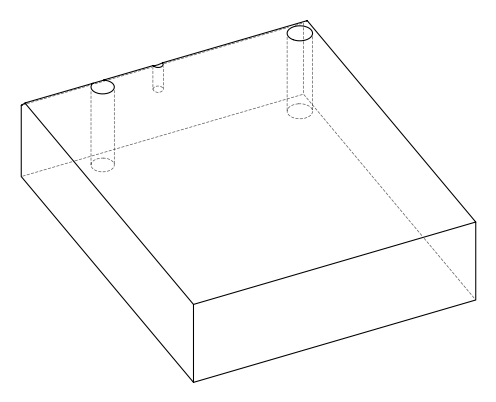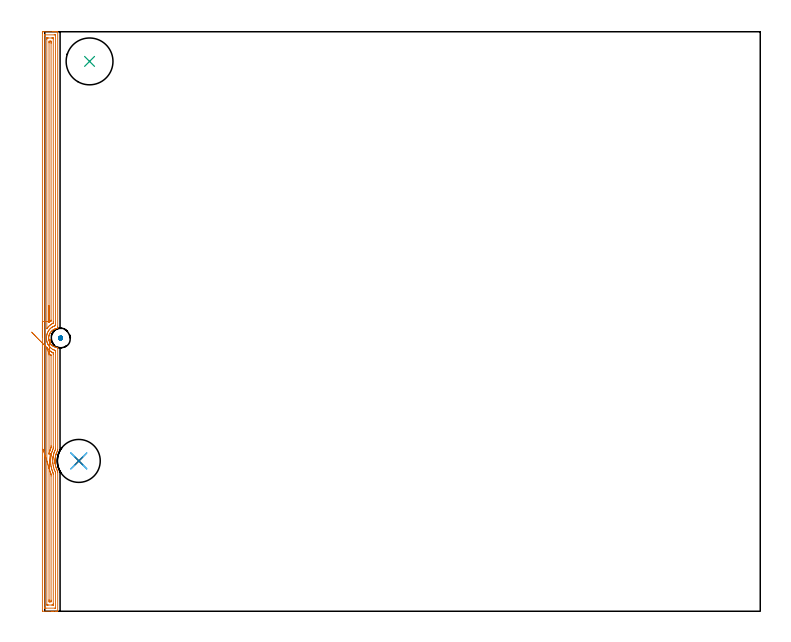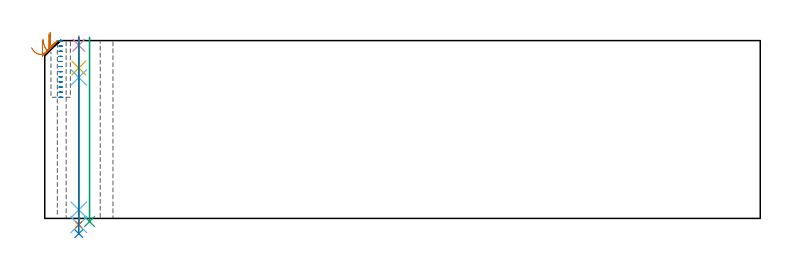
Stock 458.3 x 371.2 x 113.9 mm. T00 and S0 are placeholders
(PLAN: 8 operations, 7 tool changes, 14.9 min)
(1 AREA_MILL | FG_CHAMFER_SURFACE | UGT0205_001 | 12.17 min | 17835 mm3)
(2 MILL_BLIND_HOLE_FROM_SOLID_MATERIAL | STEP1POCKET | UGT0201_128 | Spiral | 0.55 min | 4261 mm3)
(3 INDEXABLE_INSERT_DRILL_THROUGH_HOLE_FROM_SOLID | STEP1HOLE | NXT0302_031 | 0.47 min | 80415 mm3)
(4 SPOT_DRILL | STEP1HOLE_1 | NXT0321_9005460120000 | 0.05 min | 177 mm3)
(5 DRILL_BLIND_HOLE_INTO_CENTER | STEP1HOLE_1 | NXT0301_088 | 0.08 min | 1555 mm3)
(6 GUN_DRILL_THROUGH_HOLE | STEP1HOLE_1 | UGT0307_008 | 0.57 min | 9242 mm3)
(7 DRILL_TO_ENLARGE_THROUGH_HOLE | STEP1HOLE_1 | NXT0301_104 | 0.48 min | 6504 mm3)
(8 DRILL_TO_ENLARGE_THROUGH_HOLE_1 | STEP1HOLE_1 | UGT0301_390 | 0.5 min | 50085 mm3)
(TOOL UGT0205_001 | Chamfer Mill 20 x 3 x 45 deg. | D20 FL50 Z2)
(TOOL UGT0201_128 | Carbide End Mill 10.0 | D10 FL15 Z4)
(TOOL NXT0302_031 | Index. Insert Drill 30mm [880-D3000L32-05] | D30 PA176 FL150 Z2)
(TOOL NXT0321_9005460120000 | NC Spot Drill, 142deg, 12mm, Carbide, Uncoated | D12 PA142 FL30 Z2)
(TOOL NXT0301_088 | Carbide Drill 11.7mm [860.1-1170-035A1-MM 2214] | D11.7 PA140 FL55 Z2)
(TOOL UGT0307_008 | Gun Drill 11 mm | D11 PA130 FL24 Z1)
(TOOL NXT0301_104 | Carbide Drill 14mm [860.1-1400-112A1-MM 2214] | D14 PA140 FL123 Z2)
(TOOL UGT0301_390 | Twist Drill 27.5 mm | D27.5 PA118 FL165 Z2)
(OP 1 AREA_MILL)
G17 G21 G94 G90
T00 M6
G54
G17 G0 G90 X-1.5 Y175.6 S1061 M3
G43 Z123.9 H0
Z114.1
G94 G1 Y175.638 Z113.228 F250.
Y175.752 Z112.364
Y175.941 Z111.512
Y176.203 Z110.68
Y176.537 Z109.874
Y176.94 Z109.1
Y177.408 Z108.364
Y177.94 Z107.672
Y178.529 Z107.029
Y179.172 Z106.44
Y179.864 Z105.908
Y180.6 Z105.44
Y181.374 Z105.037
Y182.18 Z104.703
Y183.012 Z104.441
Y183.863 Z104.252
Y184.728 Z104.138
Y185.6 Z104.1
Y370.172
X-1.499 Y370.578 Z104.101
X-1.495 Y371.061 Z104.103
X-1.492 Y371.191 Z104.106
X-1.018 Y371.2 Z104.579
X5.167 Z110.762
X5.705 Z111.302
X6.051 Z111.647
X6.589 Z112.185
X6.935 Z112.529
X7.626 Z113.226
X7.923 Z113.522
X8.285 Y371.193 Z113.876
X8.297 Y371.191 Z113.888
X8.3 Y371.025 Z113.9
Y182.026
X8.293 Y181.196 Z113.892
X8.263 Y181.191 Z113.862
X8.03 Y181.163 Z113.63
X7.816 Y181.134 Z113.416
X7.535 Y181.082 Z113.135
X7.095 Y180.978 Z112.693
X6.935 Y180.929 Z112.532
X6.657 Y180.844 Z112.256
X6.41 Y180.746 Z112.008
X6.215 Y180.668 Z111.813
X5.78 Y180.458 Z111.376
X5.388 Y180.238 Z110.988
X5.167 Y180.079 Z110.763
X4.901 Y179.888 Z110.499
X4.586 Y179.628 Z110.185
X4.285 Y179.348 Z109.885
X4.022 Y179.061 Z109.621
X3.773 Y178.749 Z109.371
X3.695 Y178.639 Z109.29
X3.559 Y178.455 Z109.158
X3.4 Y178.196 Z108.998
X3.344 Y178.104 Z108.941
X3.29 Y178.004 Z108.884
X3.144 Y177.744 Z108.742
X3.132 Y177.716 Z108.729
X3.061 Y177.562 Z108.658
X2.989 Y177.381 Z108.587
X2.887 Y177.118 Z108.481
X2.885 Y177.111 Z108.478
X2.811 Y176.892 Z108.41
X2.738 Y176.668 Z108.338
X2.632 Y176.217 Z108.23
X2.613 Y176.102 Z108.211
X2.559 Y175.775 Z108.156
X2.518 Y175.329 Z108.115
X2.516 Y175.1 Z108.107
X2.513 Y174.882 Z108.105
Y174.877 Z108.106
X2.533 Y174.519 Z108.127
X2.535 Y174.481 Z108.128
X2.537 Y174.435 Z108.133
X2.548 Y174.346 Z108.145
X2.595 Y173.989 Z108.188
X2.689 Y173.536 Z108.282
X2.711 Y173.451 Z108.308
X2.737 Y173.354 Z108.336
X2.809 Y173.096 Z108.409
X2.944 Y172.73 Z108.541
X2.965 Y172.671 Z108.563
X3.144 Y172.254 Z108.742
X3.172 Y172.203 Z108.769
X3.434 Y171.749 Z109.032
X3.724 Y171.309 Z109.323
X3.847 Y171.148 Z109.447
X3.869 Y171.12 Z109.468
X4.022 Y170.937 Z109.621
X4.271 Y170.671 Z109.87
X4.417 Y170.527 Z110.016
X4.529 Y170.416 Z110.128
X4.715 Y170.258 Z110.31
X4.725 Y170.25 Z110.32
X4.901 Y170.108 Z110.498
X5.111 Y169.962 Z110.711
X5.333 Y169.808 Z110.932
X5.441 Y169.742 Z111.04
X5.609 Y169.639 Z111.205
X5.78 Y169.534 Z111.377
X6.225 Y169.327 Z111.823
X6.657 Y169.156 Z112.256
X6.943 Y169.068 Z112.543
X7.094 Y169.022 Z112.693
X7.535 Y168.92 Z113.135
X7.947 Y168.852 Z113.547
X8.265 Y168.815 Z113.865
X8.296 Y168.804 Z113.889
X8.3 Y168.621 Z113.9
Y103.387
X8.297 Y103. Z113.887
X8.26 Y102.939 Z113.86
X8.213 Y102.851 Z113.812
X8.054 Y102.536 Z113.651
X7.802 Y101.998 Z113.401
X7.637 Y101.643 Z113.235
X7.619 Y101.6 Z113.216
X7.535 Y101.407 Z113.135
X7.525 Y101.379 Z113.125
X7.446 Y101.153 Z113.04
X7.35 Y100.89 Z112.945
X7.3 Y100.75 Z112.893
X7.152 Y100.304 Z112.751
X7.117 Y100.181 Z112.715
X7.024 Y99.856 Z112.621
X6.913 Y99.411 Z112.509
X6.904 Y99.366 Z112.5
X6.82 Y98.963 Z112.417
X6.668 Y98.07 Z112.267
X6.662 Y98.026 Z112.261
X6.657 Y97.994 Z112.256
X6.59 Y97.177 Z112.181
X6.588 Y97.132 Z112.178
X6.563 Y96.73 Z112.159
X6.559 Y96.609 Z112.156
X6.557 Y96.475 Z112.15
X6.556 Y96.437 Z112.149
X6.551 Y96.284 Z112.15
X6.565 Y95.837 Z112.155
X6.578 Y95.56 Z112.174
X6.587 Y95.391 Z112.182
X6.591 Y95.345 Z112.185
X6.618 Y94.998 Z112.215
X6.634 Y94.838 Z112.231
X6.658 Y94.606 Z112.255
X6.674 Y94.497 Z112.269
X6.681 Y94.451 Z112.276
X6.742 Y94.05 Z112.34
X6.823 Y93.604 Z112.421
X6.919 Y93.157 Z112.519
X7.031 Y92.711 Z112.631
X7.162 Y92.263 Z112.76
X7.307 Y91.818 Z112.903
X7.437 Y91.455 Z113.035
X7.487 Y91.324 Z113.084
X7.536 Y91.192 Z113.134
X7.65 Y90.925 Z113.25
X7.884 Y90.43 Z113.479
X8.035 Y90.101 Z113.635
X8.067 Y90.032 Z113.667
X8.151 Y89.866 Z113.751
X8.174 Y89.822 Z113.773
X8.26 Y89.663 Z113.858
X8.266 Y89.65 Z113.864
X8.298 Y89.584 Z113.883
X8.3 Y89.089 Z113.9
Y0.175
X8.297 Y0.009 Z113.888
X8.285 Y0.007 Z113.876
X7.923 Y0. Z113.522
X7.626 Z113.226
X6.935 Z112.529
X5.705 Z111.302
X5.167 Z110.762
X4.553 Z110.148
X-1.288 Y0.001 Z104.31
X-1.492 Y0.01 Z104.106
X-1.499 Y0.215 Z104.099
Y0.239
X-1.5 Y185.6 Z104.1
X-0.086 Z105.514
X-0.085 Y369.108 Z105.515
X-0.084 Y369.16 Z105.516
X-0.082 Y369.185 Z105.518
X-0.08 Y369.19 Z105.52
X-0.059 Y369.192 Z105.541
X0.346 Y369.199 Z105.946
X6.051 Z111.651
X6.533 Y369.197 Z112.133
X6.769 Y369.19 Z112.369
X6.879 Y369.182 Z112.479
X6.885 Y368.841 Z112.485
Y368.791
Y183.813
X6.879 Y182.976 Z112.479
X6.746 Y182.919 Z112.346
X6.228 Y182.74 Z111.828
X6.051 Y182.67 Z111.651
X5.604 Y182.477 Z111.204
X5.167 Y182.256 Z110.767
X5.019 Y182.176 Z110.619
X4.764 Y182.026 Z110.364
X4.482 Y181.825 Z110.082
X4.284 Y181.678 Z109.884
X3.983 Y181.436 Z109.583
X3.634 Y181.132 Z109.234
X3.515 Y181.016 Z109.115
X3.4 Y180.897 Z109.
X3.09 Y180.552 Z108.69
X2.837 Y180.238 Z108.437
X2.7 Y180.053 Z108.3
X2.516 Y179.792 Z108.116
X2.345 Y179.518 Z107.945
X2.242 Y179.345 Z107.842
X2.024 Y178.949 Z107.624
X1.795 Y178.451 Z107.395
X1.766 Y178.384 Z107.366
X1.746 Y178.336 Z107.346
X1.633 Y178.038 Z107.233
X1.515 Y177.677 Z107.115
X1.478 Y177.557 Z107.078
X1.326 Y176.974 Z106.926
X1.26 Y176.664 Z106.86
X1.186 Y176.222 Z106.786
X1.138 Y175.77 Z106.738
X1.11 Y175.405 Z106.71
X1.102 Y174.877 Z106.702
X1.119 Y174.503 Z106.719
X1.163 Y173.983 Z106.763
X1.227 Y173.5 Z106.827
X1.311 Y173.089 Z106.911
X1.385 Y172.774 Z106.985
X1.509 Y172.321 Z107.109
X1.551 Y172.196 Z107.151
X1.633 Y171.969 Z107.233
X1.906 Y171.302 Z107.506
X1.979 Y171.135 Z107.579
X2.195 Y170.734 Z107.795
X2.393 Y170.409 Z107.993
X2.516 Y170.217 Z108.116
X2.801 Y169.805 Z108.401
X3.031 Y169.515 Z108.631
X3.4 Y169.106 Z109.
X3.906 Y168.621 Z109.506
X4.284 Y168.319 Z109.884
X5.164 Y167.731 Z110.764
X5.17 Y167.728 Z110.77
X5.765 Y167.446 Z111.365
X6.051 Y167.329 Z111.651
X6.274 Y167.241 Z111.874
X6.663 Y167.108 Z112.263
X6.791 Y167.067 Z112.391
X6.812 Y167.059 Z112.412
X6.879 Y167.031 Z112.479
X6.884 Y166.885 Z112.484
X6.885 Y166.834 Z112.485
X6.886 Y165.99 Z112.486
X6.885 Y104.281 Z112.485
X6.879 Y103.859 Z112.479
X6.872 Y103.656 Z112.472
X6.81 Y103.513 Z112.41
X6.754 Y103.387 Z112.354
X6.534 Y102.899 Z112.134
X6.352 Y102.494 Z111.952
X6.299 Y102.368 Z111.899
X6.264 Y102.278 Z111.864
X6.051 Y101.697 Z111.651
X6.026 Y101.625 Z111.626
X6.018 Y101.6 Z111.618
X5.816 Y100.944 Z111.416
X5.748 Y100.707 Z111.348
X5.626 Y100.242 Z111.226
X5.528 Y99.813 Z111.128
X5.399 Y99.154 Z110.999
X5.376 Y99.025 Z110.976
X5.358 Y98.919 Z110.958
X5.332 Y98.753 Z110.932
X5.281 Y98.416 Z110.881
X5.237 Y98.026 Z110.837
X5.23 Y97.962 Z110.83
X5.167 Y97.188 Z110.767
X5.164 Y97.135 Z110.764
X5.138 Y96.268 Z110.738
X5.169 Y95.345 Z110.769
X5.247 Y94.451 Z110.847
X5.257 Y94.36 Z110.857
X5.378 Y93.558 Z110.978
X5.483 Y92.984 Z111.083
X5.512 Y92.839 Z111.112
X5.552 Y92.664 Z111.152
X5.678 Y92.148 Z111.278
X5.783 Y91.77 Z111.383
X6.051 Y90.895 Z111.651
X6.058 Y90.873 Z111.658
X6.344 Y90.132 Z111.944
X6.407 Y89.983 Z112.007
X6.704 Y89.323 Z112.304
X6.81 Y89.09 Z112.41
X6.856 Y88.984 Z112.456
X6.879 Y88.928 Z112.479
X6.88 Y88.878 Z112.48
X6.883 Y88.667 Z112.483
X6.886 Y88.245 Z112.486
Y88.196
X6.885 Y2.092 Z112.485
X6.884 Y2.04 Z112.484
X6.882 Y2.015 Z112.482
X6.88 Y2.01 Z112.48
X6.859 Y2.008 Z112.459
X6.454 Y2.001 Z112.054
X0.749 Z106.349
X0.267 Y2.003 Z105.867
X0.031 Y2.01 Z105.631
X-0.079 Y2.018 Z105.521
X-0.085 Y2.359 Z105.515
Y2.409
X-0.086 Y185.6 Z105.514
X1.328 Z106.928
X1.329 Y366.418 Z106.929
X1.331 Y367.004 Z106.931
X1.334 Y367.157 Z106.934
X1.335 Y367.187 Z106.935
X1.375 Y367.192 Z106.975
X1.441 Y367.198 Z107.041
X1.633 Y367.199 Z107.233
X2.322 Y367.2 Z107.922
X4.284 Z109.884
X4.974 Y367.199 Z110.574
X5.167 Y367.196 Z110.767
X5.361 Y367.19 Z110.961
X5.465 Y367.179 Z111.065
X5.468 Y367.106 Z111.068
X5.469 Y367.004 Z111.069
X5.471 Y366.697 Z111.071
Y185.293
X5.467 Y184.706 Z111.067
X5.464 Y184.554 Z111.064
X5.459 Y184.526 Z111.059
X5.432 Y184.51 Z111.032
X5.386 Y184.485 Z110.986
X5.167 Y184.379 Z110.767
X4.793 Y184.191 Z110.393
X4.284 Y183.912 Z109.884
X4.222 Y183.875 Z109.822
X4.123 Y183.813 Z109.723
X3.704 Y183.505 Z109.304
X3.4 Y183.268 Z109.
X3.21 Y183.111 Z108.81
X2.987 Y182.919 Z108.587
X2.743 Y182.69 Z108.343
X2.516 Y182.458 Z108.116
X2.312 Y182.232 Z107.912
X2.132 Y182.026 Z107.732
X1.909 Y181.746 Z107.509
X1.633 Y181.378 Z107.233
X1.531 Y181.235 Z107.131
X1.46 Y181.132 Z107.06
X1.367 Y180.994 Z106.967
X1.34 Y180.955 Z106.94
X1.335 Y180.991 Z106.935
X1.331 Y181.132 Z106.931
X1.329 Y181.221 Z106.929
X1.328 Y185.6 Z106.928
X2.744 Z108.344
X2.743 Y186.265 Z108.343
Y186.494
Y364.094
X2.744 Y364.323 Z108.344
X2.749 Y364.981 Z108.349
X2.756 Y365.19 Z108.356
X3.417 Y365.2 Z109.017
X3.837 Y365.194 Z109.437
X4.041 Y365.19 Z109.641
X4.05 Y365.075 Z109.65
X4.056 Y364.554 Z109.656
X4.057 Y364.323 Z109.657
Y363.658
Y186.494
X4.055 Y186.161 Z109.655
X4.052 Y185.996 Z109.652
X4.05 Y185.958 Z109.65
X4.033 Y185.938 Z109.633
X3.983 Y185.904 Z109.583
X3.487 Y185.6 Z109.087
X3.435 Y185.564 Z109.035
X3.4 Y185.539 Z109.
X2.923 Y185.189 Z108.523
X2.862 Y185.144 Z108.462
X2.8 Y185.101 Z108.4
X2.757 Y185.072 Z108.357
X2.75 Y185.119 Z108.35
X2.745 Y185.369 Z108.345
X2.744 Y185.6 Z108.344
X2.738 Y186.472 Z108.376
X2.732 Y187.337 Z108.484
X2.727 Y188.19 Z108.668
X2.721 Y189.024 Z108.925
X2.716 Y189.832 Z109.253
X2.711 Y190.608 Z109.651
X2.706 Y191.347 Z110.115
X2.702 Y192.043 Z110.641
X2.698 Y192.69 Z111.227
X2.694 Y193.283 Z111.866
X2.69 Y193.819 Z112.555
X2.687 Y194.292 Z113.287
X2.685 Y194.7 Z114.059
X2.682 Y195.039 Z114.862
X2.681 Y195.307 Z115.693
X2.679 Y195.501 Z116.543
Y195.621 Z117.407
X2.678 Y195.665 Z118.279
G0 X-8.473 Y178.818 Z109.356
G1 X-8.098 Y178.439 Z108.665
X-7.682 Y178.02 Z108.024
X-7.228 Y177.562 Z107.436
X-6.74 Y177.069 Z106.906
X-6.221 Y176.546 Z106.44
X-5.676 Y175.995 Z106.039
X-5.108 Y175.422 Z105.707
X-4.522 Y174.831 Z105.447
X-3.922 Y174.226 Z105.26
X-3.313 Y173.611 Z105.148
X-2.699 Y172.992 Z105.113
X-2.086 Y172.373 Z105.153
X-1.477 Y171.759 Z105.269
X-0.878 Y171.155 Z105.46
X-0.292 Y170.564 Z105.724
X0.274 Y169.992 Z106.06
X0.818 Y169.444 Z106.465
X1.335 Y168.922 Z106.935
X1.633 Y168.622 Z107.233
X1.841 Y168.337 Z107.441
X2.01 Y168.123 Z107.61
X2.197 Y167.899 Z107.797
X2.345 Y167.728 Z107.945
X2.516 Y167.545 Z108.116
X3.268 Y166.834 Z108.868
X3.4 Y166.728 Z109.
X3.821 Y166.408 Z109.421
X4.284 Y166.107 Z109.884
X4.546 Y165.94 Z110.146
X5.167 Y165.619 Z110.767
X5.429 Y165.487 Z111.029
X5.456 Y165.471 Z111.056
X5.465 Y165.463 Z111.065
X5.467 Y165.442 Z111.067
X5.469 Y165.354 Z111.069
X5.471 Y165.047 Z111.071
Y164.739
Y105.175
X5.469 Y104.869 Z111.069
X5.464 Y104.281 Z111.064
X5.374 Y104.072 Z110.974
X5.167 Y103.595 Z110.767
X5.106 Y103.449 Z110.706
X5.082 Y103.387 Z110.682
X4.867 Y102.798 Z110.467
X4.759 Y102.494 Z110.359
X4.642 Y102.131 Z110.242
X4.476 Y101.6 Z110.076
X4.433 Y101.449 Z110.033
X4.284 Y100.897 Z109.884
X4.248 Y100.743 Z109.848
X4.24 Y100.707 Z109.84
X4.098 Y100.001 Z109.698
X4.062 Y99.813 Z109.662
X3.965 Y99.242 Z109.565
X3.912 Y98.919 Z109.512
X3.857 Y98.458 Z109.457
X3.818 Y98.026 Z109.418
X3.787 Y97.635 Z109.387
X3.756 Y97.132 Z109.356
X3.743 Y96.785 Z109.343
X3.729 Y96.239 Z109.329
X3.739 Y95.896 Z109.339
X3.759 Y95.345 Z109.359
X3.784 Y94.956 Z109.384
X3.827 Y94.451 Z109.427
X3.872 Y93.974 Z109.472
X3.933 Y93.558 Z109.533
X4.034 Y92.917 Z109.634
X4.082 Y92.664 Z109.682
X4.263 Y91.791 Z109.863
X4.268 Y91.77 Z109.868
X4.284 Y91.708 Z109.884
X4.516 Y90.877 Z110.116
X4.618 Y90.539 Z110.218
X4.8 Y89.983 Z110.4
X5.103 Y89.154 Z110.703
X5.13 Y89.09 Z110.73
X5.167 Y89.003 Z110.767
X5.416 Y88.448 Z111.016
X5.451 Y88.367 Z111.051
X5.463 Y88.332 Z111.063
X5.466 Y88.298 Z111.066
X5.469 Y88.196 Z111.069
X5.471 Y87.889 Z111.071
Y4.782
X5.468 Y4.196 Z111.068
X5.466 Y4.043 Z111.066
X5.465 Y4.013 Z111.065
X5.425 Y4.008 Z111.025
X5.359 Y4.002 Z110.959
X5.167 Y4.001 Z110.767
X4.478 Y4. Z110.078
X2.516 Z108.116
X1.826 Y4.001 Z107.426
X1.633 Y4.004 Z107.233
X1.439 Y4.01 Z107.039
X1.335 Y4.021 Z106.935
X1.332 Y4.094 Z106.932
X1.331 Y4.196 Z106.931
X1.329 Y4.503 Z106.929
Y168.035
X1.335 Y168.922 Z106.935
X2.748 Y164.927 Z108.348
X2.788 Y164.902 Z108.388
X2.893 Y164.832 Z108.493
X3.162 Y164.646 Z108.762
X3.4 Y164.483 Z109.
X3.596 Y164.351 Z109.196
X3.896 Y164.153 Z109.496
X4.021 Y164.066 Z109.621
X4.051 Y164.043 Z109.651
X4.053 Y164.027 Z109.653
X4.055 Y163.987 Z109.655
X4.057 Y163.821 Z109.657
Y106.068
X4.055 Y105.406 Z109.655
X4.052 Y105.175 Z109.652
X4.045 Y104.848 Z109.645
X3.952 Y104.616 Z109.552
X3.821 Y104.281 Z109.421
X3.704 Y103.973 Z109.304
X3.489 Y103.387 Z109.089
X3.466 Y103.321 Z109.066
X3.4 Y103.121 Z109.
X3.251 Y102.644 Z108.851
X3.206 Y102.494 Z108.806
X3.149 Y102.296 Z108.749
X3.055 Y101.95 Z108.655
X2.963 Y101.6 Z108.563
X2.932 Y101.472 Z108.532
X2.878 Y101.235 Z108.478
X2.761 Y100.707 Z108.361
X2.76 Y100.706 Z108.36
X2.75 Y100.707 Z108.35
X2.745 Y101.169 Z108.345
X2.743 Y101.371 Z108.343
Y164.153
X2.745 Y164.816 Z108.345
X2.747 Y164.912 Z108.347
X2.748 Y164.927 Z108.348
X2.814 Y165.79 Z108.453
X2.88 Y166.642 Z108.632
X2.943 Y167.474 Z108.885
X3.005 Y168.281 Z109.21
X3.065 Y169.057 Z109.604
X3.121 Y169.796 Z110.065
X3.175 Y170.492 Z110.588
X3.224 Y171.14 Z111.171
X3.27 Y171.734 Z111.807
X3.311 Y172.271 Z112.493
X3.347 Y172.747 Z113.224
X3.379 Y173.157 Z113.993
X3.405 Y173.499 Z114.795
X3.426 Y173.769 Z115.625
X3.441 Y173.967 Z116.474
X3.45 Y174.09 Z117.338
X3.454 Y174.138 Z118.209
X3.452 Y174.109 Z119.081
G0 Z123.9
X-1.107 Y103.812
Z114.958
G1 X-1.017 Y103.533 Z114.136
X-0.904 Y103.187 Z113.343
X-0.771 Y102.777 Z112.585
X-0.618 Y102.305 Z111.867
X-0.447 Y101.776 Z111.195
X-0.258 Y101.193 Z110.574
X-0.053 Y100.56 Z110.01
X0.167 Y99.883 Z109.505
X0.399 Y99.167 Z109.064
X0.642 Y98.418 Z108.69
X0.894 Y97.64 Z108.386
X1.153 Y96.839 Z108.155
X1.418 Y96.023 Z107.998
X1.686 Y95.197 Z107.917
X1.955 Y94.367 Z107.911
X2.223 Y93.54 Z107.982
X2.488 Y92.722 Z108.128
X2.749 Y91.919 Z108.349
X2.755 Y91.9 Z108.355
X2.78 Y91.806 Z108.38
X2.867 Y91.416 Z108.467
X3.001 Y90.877 Z108.601
X3.102 Y90.491 Z108.702
X3.178 Y90.208 Z108.778
X3.246 Y89.983 Z108.846
X3.4 Y89.488 Z109.
X3.534 Y89.09 Z109.134
X3.606 Y88.881 Z109.206
X3.869 Y88.196 Z109.469
X3.987 Y87.9 Z109.587
X4.03 Y87.792 Z109.63
X4.05 Y87.736 Z109.65
X4.052 Y87.697 Z109.652
X4.056 Y87.533 Z109.656
X4.057 Y87.302 Z109.657
Y86.638
Y7.106
X4.056 Y6.877 Z109.656
X4.05 Y6.219 Z109.65
X4.044 Y6.01 Z109.644
X3.383 Y6. Z108.983
X2.963 Y6.006 Z108.563
X2.759 Y6.01 Z108.359
X2.75 Y6.125 Z108.35
X2.744 Y6.646 Z108.344
X2.743 Y6.877 Z108.343
Y7.542
Y91.77
X2.744 Y91.853 Z108.344
X2.747 Y91.899 Z108.347
X2.749 Y91.919 Z108.349
X2.832 Y92.778 Z108.47
X2.913 Y93.625 Z108.666
X2.993 Y94.45 Z108.936
X3.07 Y95.25 Z109.276
X3.145 Y96.017 Z109.686
X3.215 Y96.745 Z110.161
X3.281 Y97.429 Z110.698
X3.342 Y98.064 Z111.293
X3.399 Y98.645 Z111.941
X3.449 Y99.168 Z112.638
X3.494 Y99.628 Z113.378
X3.532 Y100.023 Z114.155
X3.563 Y100.348 Z114.964
X3.588 Y100.602 Z115.798
X3.605 Y100.782 Z116.651
X3.615 Y100.888 Z117.517
X3.618 Y100.919 Z118.389
X3.614 Y100.873 Z119.26
G0 Z123.9
M5
M2
(OP 2 MILL_BLIND_HOLE_FROM_SOLID_MATERIAL)
G17 G21 G94 G90
T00 M6
G54
G17 G0 G90 X10.2 Y175. S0 M3
G43 Z123.9 H0
Z113.625
G94 G3 X10.8 Y175.6 R0.6 F250.
X10.2 Y176.2 R0.6
X9. Y175. R1.2
X10.2 Y176.2 R-1.2
X9.6 Y175.6 R0.6
X10.2 Y175. R0.6
G0 Z110.35
G3 X10.8 Y175.6 R0.6
X10.2 Y176.2 R0.6
X9. Y175. R1.2
X10.2 Y176.2 R-1.2
X9.6 Y175.6 R0.6
X10.2 Y175. R0.6
G0 Z107.075
G3 X10.8 Y175.6 R0.6
X10.2 Y176.2 R0.6
X9. Y175. R1.2
X10.2 Y176.2 R-1.2
X9.6 Y175.6 R0.6
X10.2 Y175. R0.6
G0 Z103.8
G3 X10.8 Y175.6 R0.6
X10.2 Y176.2 R0.6
X9. Y175. R1.2
X10.2 Y176.2 R-1.2
X9.6 Y175.6 R0.6
X10.2 Y175. R0.6
G0 Z100.525
G3 X10.8 Y175.6 R0.6
X10.2 Y176.2 R0.6
X9. Y175. R1.2
X10.2 Y176.2 R-1.2
X9.6 Y175.6 R0.6
X10.2 Y175. R0.6
G0 Z97.25
G3 X10.8 Y175.6 R0.6
X10.2 Y176.2 R0.6
X9. Y175. R1.2
X10.2 Y176.2 R-1.2
X9.6 Y175.6 R0.6
X10.2 Y175. R0.6
G0 Z93.975
G3 X10.8 Y175.6 R0.6
X10.2 Y176.2 R0.6
X9. Y175. R1.2
X10.2 Y176.2 R-1.2
X9.6 Y175.6 R0.6
X10.2 Y175. R0.6
G0 Z90.7
G3 X10.8 Y175.6 R0.6
X10.2 Y176.2 R0.6
X9. Y175. R1.2
X10.2 Y176.2 R-1.2
X9.6 Y175.6 R0.6
X10.2 Y175. R0.6
G0 Z87.425
G3 X10.8 Y175.6 R0.6
X10.2 Y176.2 R0.6
X9. Y175. R1.2
X10.2 Y176.2 R-1.2
X9.6 Y175.6 R0.6
X10.2 Y175. R0.6
G0 Z84.15
G3 X10.8 Y175.6 R0.6
X10.2 Y176.2 R0.6
X9. Y175. R1.2
X10.2 Y176.2 R-1.2
X9.6 Y175.6 R0.6
X10.2 Y175. R0.6
G0 Z80.875
G3 X10.8 Y175.6 R0.6
X10.2 Y176.2 R0.6
X9. Y175. R1.2
X10.2 Y176.2 R-1.2
X9.6 Y175.6 R0.6
X10.2 Y175. R0.6
G0 Z77.6
G3 X10.8 Y175.6 R0.6
X10.2 Y176.2 R0.6
X9. Y175. R1.2
X10.2 Y176.2 R-1.2
X9.6 Y175.6 R0.6
X10.2 Y175. R0.6
G0 Z123.9
M5
M2
(OP 3 INDEXABLE_INSERT_DRILL_THROUGH_HOLE_FROM_SOLID)
G17 G21 G94 G90
T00 M6
G54
G17 G0 G90 X28.7 Y352.2 S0 M3
G43 Z123.9 H1
G94 G81 G98 Z-2.024 F250. R115.9
G80
M5
M2
(OP 4 SPOT_DRILL)
G17 G21 G94 G90
T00 M6
G54
G17 G0 G90 X21.8 Y96.3 S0 M3
G43 Z123.9 H0
G94 G81 G98 Z110.9 F250. R116.9
G80
M5
M2
(OP 5 DRILL_BLIND_HOLE_INTO_CENTER)
G17 G21 G94 G90
T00 M6
G54
G17 G0 G90 X21.8 Y96.3 S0 M3
G43 Z123.9 H1
G94 G81 G98 Z96.35 F250. R115.9
G80
M5
M2
(OP 6 GUN_DRILL_THROUGH_HOLE)
G17 G21 G94 G90
T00 M6
G54
G17 G0 G90 X21.8 Y96.3 M8
G43 Z123.9 H0
Z108.866
S716 M3
G94 G1 Z90.287 F125. M26
G4 X.084
Z5.5 F250.
G4 X.084
Z-4.065 F125.
G4 X.084
M5
M9
G0 Z108.866
Z123.9
M2
(OP 7 DRILL_TO_ENLARGE_THROUGH_HOLE)
G17 G21 G94 G90
T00 M6
G54
G17 G0 G90 X21.8 Y96.3 S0 M3
G43 Z123.9 H1
G94 G73 G98 Z-4.048 F250. Q13.105 R115.9
G80
M5
M2
(OP 8 DRILL_TO_ENLARGE_THROUGH_HOLE_1)
G17 G21 G94 G90
T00 M6
G54
G17 G0 G90 X21.8 Y96.3 S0 M3
G43 Z123.9 H0
G94 G73 G98 Z-9.762 F250. Q24.732 R115.9
G80
M5
M2
